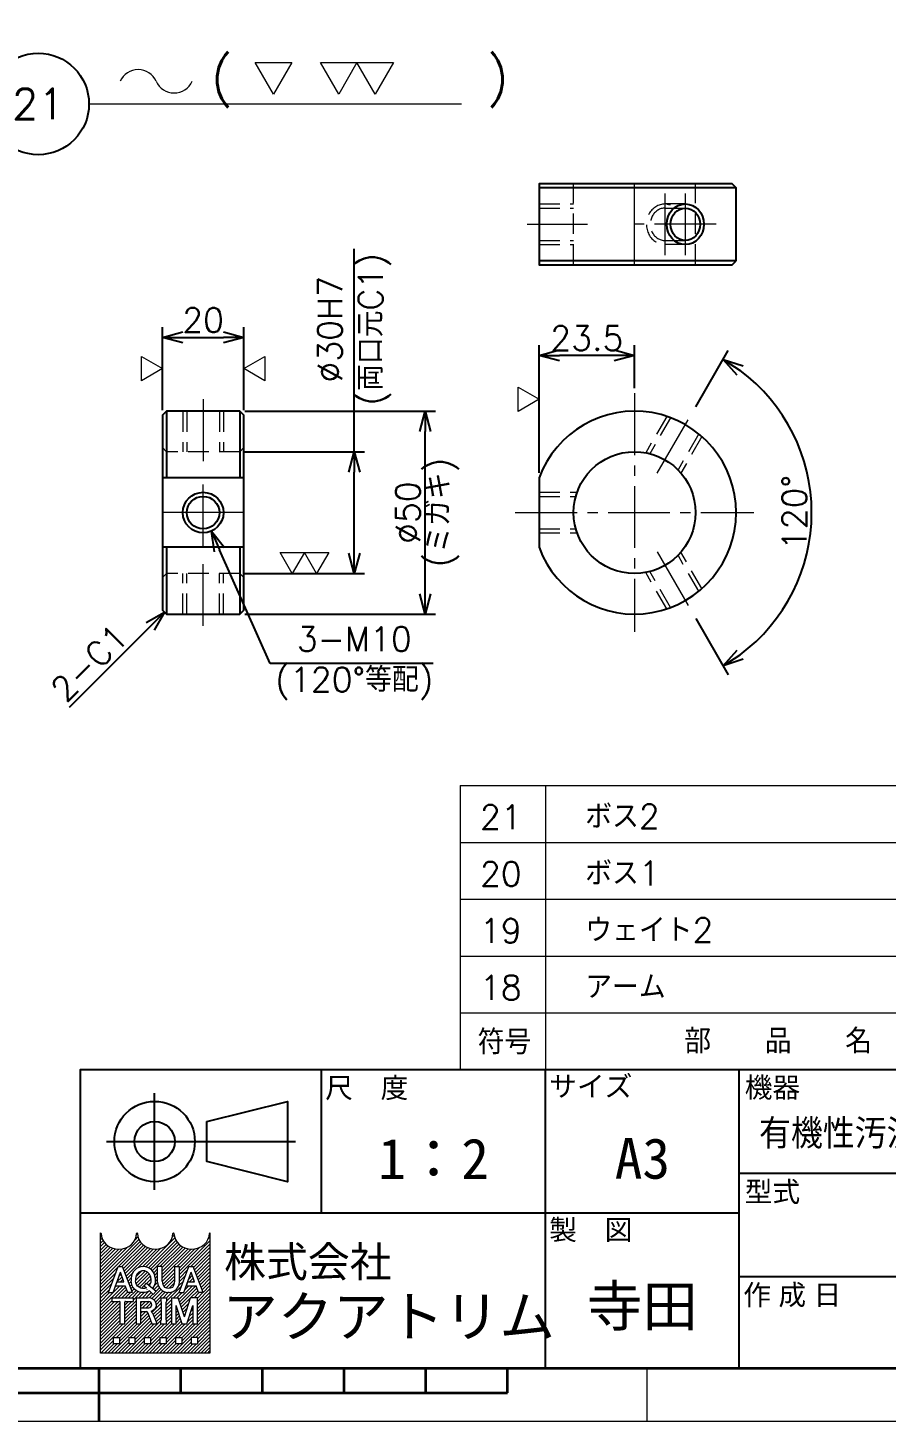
# Model space of a CAD drawing. Header units: millimetres. Extents: x 0 to 835, y -12 to 588.
# Drawn here: x 413 to 624.3, y 0 to 343.2 of the extents above; entities that cross this region are included whole.
import ezdxf
from ezdxf import colors
from ezdxf.entities.mleader import LeaderData, LeaderLine
from ezdxf.enums import TextEntityAlignment as Align
from ezdxf.math import Vec2, Vec3

# ---------------------------------------------------------------- set-up
doc = ezdxf.new("R2010")
doc.units = ezdxf.units.MM
doc.header["$LTSCALE"] = 0.8
doc.header["$PDMODE"] = 99
doc.header["$PDSIZE"] = 1
doc.linetypes.add('CENTER2', pattern=[28.575000000000003, 19.05, -3.175, 3.175, -3.175])
doc.linetypes.add('HIDDEN', pattern=[9.524999999999999, 6.35, -3.175])
for name, color, linetype, lineweight in [('04_HIDDEN', 2, 'HIDDEN', 13), ('05_CENTER', 4, 'CENTER2', 13), ('07_TEXT', 3, 'Continuous', 13), ('08_DIM', 3, 'Continuous', 13), ('90_FRAME', 5, 'Continuous', 35)]:
    doc.layers.add(name, color=color, linetype=linetype, lineweight=lineweight)
doc.layers.add('10_DRAFT', color=8, linetype='Continuous', lineweight=0, plot=False)
doc.layers.add('91_BLANK', color=5, linetype='Continuous', lineweight=0, plot=False)
doc.styles.add('KSS_TXT', font='txt.shx', dxfattribs={"bigfont": 'extfont2.shx'})
doc.styles.add('MS_G', font='MS Gothic.ttf')
doc.styles.get("Standard").update_dxf_attribs({"font": 'txt.shx', "bigfont": 'extfont2.shx'})
doc.styles.add('表題用', font='MS PGothic.ttf')
doc.dimstyles.new('KSS_DIM', dxfattribs={"dimscale": 2, "dimtxt": 3, "dimasz": 2.5, "dimexe": 1.25, "dimexo": 0.625, "dimtad": 1, "dimdsep": 46, "dimtxsty": 'KSS_TXT', "dimblk": 'OPEN30', "dimcen": 0, "dimazin": 2, "dimtfac": 0.75, "dimtmove": 0, "dimatfit": 3, "dimldrblk": 'OPEN30', "dimfxl": 1.25, "dimtolj": 1, "dimarcsym": 0})
doc.dimstyles.new('KSS_DIM$3', dxfattribs={"dimscale": 2, "dimtxt": 3, "dimasz": 2.5, "dimexe": 1.25, "dimexo": 0.625, "dimtad": 1, "dimtih": 1, "dimtoh": 1, "dimdsep": 46, "dimtxsty": 'KSS_TXT', "dimblk": 'OPEN30', "dimcen": 0, "dimazin": 2, "dimtfac": 0.75, "dimtofl": 0, "dimtmove": 0, "dimatfit": 3, "dimldrblk": 'OPEN30', "dimfxl": 1.25, "dimtolj": 1, "dimarcsym": 0})

# ---------------------------------------------------------------- blocks, each defined once
blk = doc.blocks.new('AM_BALLOON1')
at = {"transparency": 16777216}
blk.add_circle((0, 0), 5, dxfattribs=at)
blk.add_attdef('B_NUMBER', text='', height=3, dxfattribs=at).set_placement((0, 0), align=Align.MIDDLE_CENTER)
blk = doc.blocks.new('_OPEN')
at = {"color": 0, "linetype": 'ByBlock'}
for p, q in [((-1, 0.1666666666666666), (0, 0)), ((0, 0), (-1, -0.1666666666666666)), ((0, 0), (-1, 0))]:
    blk.add_line(p, q, dxfattribs=at)
blk = doc.blocks.new('M10Tz_1_1_1')
at = {"color": 0}
for radius in [5, 4]:
    blk.add_circle((0, 3.637978807091713e-12), radius, dxfattribs=at)
at = {"layer": '05_CENTER'}
for p, q in [((0, -8.341050811399327), (0, 8.341050811399327)), ((8.341050811399327, 3.637978807091713e-12), (-8.34105081139569, 3.637978807091713e-12))]:
    blk.add_line(p, q, dxfattribs=at)
blk = doc.blocks.new('p1ba05')
for centre, start, end in [((-2.953558874599082, 0.2854771617432377), 24.22763733453314, 155.5757785718213), ((0, 1.620669598395743), 204.2276373345332, 335.5757785718214)]:
    blk.add_arc(centre, 1.620669598395854, start, end)
blk = doc.blocks.new('p1ba01')
for p, q in [((0, 0), (-1.5, 2.598076211353259)), ((-1.5, 2.598076211353259), (1.5, 2.598076211353259)), ((1.5, 2.598076211353259), (0, 0))]:
    blk.add_line(p, q)
blk = doc.blocks.new('p1ba02')
for p, q in [((-1.499999999999986, 2.598076211353259), (1.500000000000014, 2.598076211353259)), ((1.4210854715202e-14, 0), (-1.499999999999986, 2.598076211353259)), ((1.500000000000014, 2.598076211353259), (1.4210854715202e-14, 0)), ((3.000000000000014, 0), (1.500000000000014, 2.598076211353259)), ((1.500000000000014, 2.598076211353259), (4.500000000000014, 2.598076211353259)), ((4.500000000000014, 2.598076211353259), (3.000000000000014, 0))]:
    blk.add_line(p, q)
blk = doc.blocks.new('_Open30')
at = {"color": 0, "linetype": 'ByBlock', "lineweight": -2}
for p, q in [((-1, 0.26794919), (0, 0)), ((0, 0), (-1, -0.26794919)), ((0, 0), (-1, 0))]:
    blk.add_line(p, q, dxfattribs=at)
blk = doc.blocks.new('*D162')
at = {"layer": '08_DIM', "color": 0, "lineweight": -2, "transparency": 16777216}
for p, q in [((466.419548601856, 248.7897931631493), (513.33870172914, 248.7897931631493)), ((510.83870172914, 203.7897931719163), (510.83870172914, 243.7897931631493)), ((466.419548601856, 198.7897931719163), (513.33870172914, 198.7897931719163))]:
    blk.add_line(p, q, dxfattribs=at)
at = {"layer": 'Defpoints', "color": 0, "transparency": 16777216}
for p in [(465.169548601856, 248.7897931631493), (510.83870172914, 248.7897931631493), (465.169548601856, 198.7897931719163)]:
    blk.add_point(p, dxfattribs=at)
at = {"layer": '08_DIM', "color": 0, "lineweight": -2, "transparency": 16777216, "xscale": 5, "yscale": 5, "zscale": 5}
for p, rotation in [((510.83870172914, 248.7897931631493), 90), ((510.83870172914, 198.7897931719163), 270)]:
    blk.add_blockref('_Open30', p, dxfattribs=dict(at, rotation=rotation))
at = {"layer": '08_DIM', "color": 0, "transparency": 16777216, "char_height": 6, "attachment_point": 5, "rotation": 90, "style": 'KSS_TXT'}
for s, insert in [('\\A1;(ミガキ)', (515.08870172914, 223.7897931675328)), ('\\A1;%%C50', (506.5845350624734, 223.7897931675328))]:
    blk.add_mtext(s, dxfattribs=dict(at, insert=insert))
blk = doc.blocks.new('*D163')
at = {"layer": '08_DIM', "color": 0, "lineweight": -2, "transparency": 16777216}
for p, q in [((493.3886111449331, 238.7897931631493), (493.3886111449331, 288.7381408915855)), ((466.4195486018559, 238.7897931631493), (495.8886111449331, 238.7897931631493)), ((493.3886111449331, 213.7897931719091), (493.3886111449331, 233.7897931631493)), ((466.4195486018559, 208.7897931719091), (495.8886111449331, 208.7897931719091))]:
    blk.add_line(p, q, dxfattribs=at)
at = {"layer": 'Defpoints', "color": 0, "transparency": 16777216}
for p in [(465.1695486018559, 238.7897931631493), (493.3886111449331, 238.7897931631493), (465.1695486018559, 208.7897931719091)]:
    blk.add_point(p, dxfattribs=at)
at = {"layer": '08_DIM', "color": 0, "lineweight": -2, "transparency": 16777216, "xscale": 5, "yscale": 5, "zscale": 5}
for p, rotation in [((493.3886111449331, 238.7897931631493), 90), ((493.3886111449331, 208.7897931719091), 270)]:
    blk.add_blockref('_Open30', p, dxfattribs=dict(at, rotation=rotation))
at = {"layer": '08_DIM', "color": 0, "transparency": 16777216, "insert": (493.3886111449331, 268.9381408915855), "char_height": 6, "attachment_point": 5, "rotation": 90, "style": 'KSS_TXT'}
blk.add_mtext('\\A1;%%C30H7\\P(両口元C1)', dxfattribs=at)
blk = doc.blocks.new('*D164')
at = {"layer": '08_DIM', "color": 0, "lineweight": -2, "transparency": 16777216}
for p, q in [((472.6914424335911, 186.6538624936701), (460.2344329240125, 214.6532338891456)), ((512.841442433591, 186.6538624936701), (472.6914424335911, 186.6538624936701))]:
    blk.add_line(p, q, dxfattribs=at)
at = {"layer": 'Defpoints', "color": 0, "transparency": 16777216}
for p in [(454.137106440778, 228.3580728067267), (458.2019907629343, 219.2215135283393)]:
    blk.add_point(p, dxfattribs=at)
at = {"layer": '08_DIM', "color": 0, "lineweight": -2, "transparency": 16777216, "xscale": 5, "yscale": 5, "zscale": 5, "rotation": 113.9844336429007}
blk.add_blockref('_Open30', (458.2019907629343, 219.2215135283393), dxfattribs=at)
at = {"layer": '08_DIM', "color": 0, "transparency": 16777216, "insert": (493.3914424335911, 186.6538624936701), "char_height": 6, "attachment_point": 5, "style": 'KSS_TXT'}
blk.add_mtext('\\A1;3-M10\\P(120°等配)', dxfattribs=at)
blk = doc.blocks.new('*D165')
at = {"layer": '08_DIM', "color": 0, "lineweight": -2, "transparency": 16777216}
for p, q in [((446.169548601856, 249.0397931631493), (446.169548601856, 269.4626773843848)), ((466.169548601856, 249.0397931631493), (466.169548601856, 269.4626773843848)), ((451.169548601856, 266.9626773843848), (461.169548601856, 266.9626773843848))]:
    blk.add_line(p, q, dxfattribs=at)
at = {"layer": 'Defpoints', "color": 0, "transparency": 16777216}
for p in [(466.169548601856, 266.9626773843848), (446.169548601856, 247.7897931631493), (466.169548601856, 247.7897931631493)]:
    blk.add_point(p, dxfattribs=at)
at = {"layer": '08_DIM', "color": 0, "lineweight": -2, "transparency": 16777216, "xscale": 5, "yscale": 5, "zscale": 5, "rotation": 180}
blk.add_blockref('_Open30', (446.169548601856, 266.9626773843848), dxfattribs=at)
at = {"layer": '08_DIM', "color": 0, "lineweight": -2, "transparency": 16777216, "xscale": 5, "yscale": 5, "zscale": 5}
blk.add_blockref('_Open30', (466.169548601856, 266.9626773843848), dxfattribs=at)
at = {"layer": '08_DIM', "color": 0, "transparency": 16777216, "insert": (456.169548601856, 271.2126773843848), "char_height": 6, "attachment_point": 5, "style": 'KSS_TXT'}
blk.add_mtext('\\A1;20', dxfattribs=at)
blk = doc.blocks.new('*D166')
at = {"layer": '08_DIM', "color": 0, "lineweight": -2, "transparency": 16777216}
blk.add_line((443.1340146959232, 195.7542592659836), (423.1958645737862, 175.8161091438465), dxfattribs=at)
at = {"layer": 'Defpoints', "color": 0, "transparency": 16777216}
for p in [(446.669548601856, 199.2897931719163), (415.6320831224137, 168.252327692474), (415.6320831224137, 168.2523276924741)]:
    blk.add_point(p, dxfattribs=at)
at = {"layer": '08_DIM', "color": 0, "lineweight": -2, "transparency": 16777216, "xscale": 5, "yscale": 5, "zscale": 5, "rotation": 45.00000000000003}
blk.add_blockref('_Open30', (446.6695486018559, 199.2897931719163), dxfattribs=at)
at = {"layer": '08_DIM', "color": 0, "transparency": 16777216, "insert": (428.145612042092, 186.776264252238), "char_height": 6, "attachment_point": 5, "rotation": 45.00000000000003, "style": 'KSS_TXT'}
blk.add_mtext('\\A1;2-C1', dxfattribs=at)
blk = doc.blocks.new('*D167')
at = {"layer": '08_DIM', "color": 0, "lineweight": -2, "transparency": 16777216}
for p, q in [((538.8816589339401, 233.5691542182306), (538.8816589339401, 265.0084884713419)), ((562.3816589337696, 254.4315798411565), (562.3816589337696, 265.0084884713419)), ((557.3816589337696, 262.5084884713419), (543.8816589339401, 262.5084884713419))]:
    blk.add_line(p, q, dxfattribs=at)
at = {"layer": 'Defpoints', "color": 0, "transparency": 16777216}
for p in [(538.8816589339401, 262.5084884713419), (562.3816589337696, 253.1815798411565), (538.8816589339401, 232.3191542182306)]:
    blk.add_point(p, dxfattribs=at)
at = {"layer": '08_DIM', "color": 0, "lineweight": -2, "transparency": 16777216, "xscale": 5, "yscale": 5, "zscale": 5, "rotation": 180}
blk.add_blockref('_Open30', (538.8816589339401, 262.5084884713419), dxfattribs=at)
at = {"layer": '08_DIM', "color": 0, "lineweight": -2, "transparency": 16777216, "xscale": 5, "yscale": 5, "zscale": 5}
blk.add_blockref('_Open30', (562.3816589337696, 262.5084884713419), dxfattribs=at)
at = {"layer": '08_DIM', "color": 0, "transparency": 16777216, "insert": (550.6316589338549, 266.7626551380086), "char_height": 6, "attachment_point": 5, "style": 'KSS_TXT'}
blk.add_mtext('\\A1;23.5', dxfattribs=at)
blk = doc.blocks.new('*D168')
at = {"layer": '08_DIM', "color": 0, "lineweight": -2, "transparency": 16777216}
for p, q in [((577.4439963915191, 249.8785269207176), (585.4280068322963, 263.7072386523018)), ((577.4439963915186, 197.7010594055813), (585.4280068322946, 183.8723476739979))]:
    blk.add_line(p, q, dxfattribs=at)
blk.add_arc((562.3816589337684, 223.7897931631504), 43.59269579704965, 306.5753255054712, 53.42467449452629, dxfattribs=at)
at = {"layer": 'Defpoints', "color": 0, "transparency": 16777216}
for p in [(576.818996391519, 248.7959951659871), (567.9741741898667, 233.4763137288149), (567.9741741898672, 214.1032725974841), (603.3453934944208, 208.880213098691), (576.8189963915186, 198.7835911603118)]:
    blk.add_point(p, dxfattribs=at)
at = {"layer": '08_DIM', "color": 0, "lineweight": -2, "transparency": 16777216, "xscale": 5, "yscale": 5, "zscale": 5}
for p, rotation in [((584.1780068322962, 261.5421751428408), 146.7123372472609), ((584.1780068322945, 186.037411183459), 213.2876627527365)]:
    blk.add_blockref('_Open30', p, dxfattribs=dict(at, rotation=rotation))
at = {"layer": '08_DIM', "color": 0, "transparency": 16777216, "insert": (601.724354730818, 223.7897931631495), "char_height": 6, "attachment_point": 5, "rotation": 89.99999999999872, "style": 'KSS_TXT'}
blk.add_mtext('\\A1;120%%d', dxfattribs=at)

msp = doc.modelspace()

# ---------------------------------------------------------------- hatches: boundary and pattern name
at = {"layer": '90_FRAME', "lineweight": 5}
h = msp.add_hatch(dxfattribs=at)
h.set_pattern_fill('_USER', color=4, scale=0.6, angle=45, pattern_type=0)
h.set_pattern_definition([(45, (-808.5539713822795, -12.79816484489149), (-0.4242640687119285, 0.4242640687119285), [])])
edge = h.paths.add_edge_path()
edge.add_arc((457.8380331854423, 46.22398644916203), 0.1280794679994826, 90, 180)
edge.add_ellipse((453.3552518054603, 46.22398644916203), major_axis=(-4.354701911982408, 0), ratio=0.8823529411764706, start_angle=360, end_angle=540, ccw=False)
edge.add_arc((448.8724704254782, 46.22398644916203), 0.1280794679994826, 3.187317984128255, 180.0000000000261)
edge.add_ellipse((444.3896890454962, 46.22398644916203), major_axis=(-4.354701911982408, 0), ratio=0.8823529411764706, start_angle=360, end_angle=540, ccw=False)
edge.add_arc((439.9069076655142, 46.22398644916203), 0.1280794679994826, 3.187317984128255, 180)
edge.add_ellipse((435.4241262855321, 46.22398644916203), major_axis=(-4.354701911982408, 0), ratio=0.8823529411764706, start_angle=360, end_angle=540, ccw=False)
edge.add_arc((430.9413449055501, 46.22398644916203), 0.1280794679994826, 3.187317984128255, 90)
edge.add_line((430.9413449055501, 46.35206591716261), (430.9413449055501, 16.76570880928185))
edge.add_line((430.9413449055501, 16.76570880928094), (457.8380331854414, 16.76570880928094))
edge.add_line((457.8380331854423, 16.76570880928094), (457.8380331854423, 46.35206591716079))
h.paths.add_polyline_path([(435.2784667892429, 38.05069494241607), (436.3404004758795, 38.05069494241607), (438.755261396549, 31.67746061476092), (438.755261396549, 31.64672154244172), (437.6055928590031, 31.64672154244172), (437.0044116173922, 33.33503375214687), (434.6400715413292, 33.33503375214687), (434.9866852754312, 34.30843770894253), (436.657797883292, 34.30843770894253), (435.8094336325612, 36.69092010136038), (434.0132744061211, 31.64672154244172), (432.8636058685734, 31.64672154244172), (432.8636058685734, 31.67746061476092)], flags=16)
edge = h.paths.add_edge_path(flags=16)
edge.add_ellipse((441.427946647771, 35.232946646427), major_axis=(-2.9458277639881, 0), ratio=0.9565217391304346, start_angle=180, end_angle=360, ccw=False)
edge.add_line((444.3737744117589, 35.232946646427), (444.3737744117589, 34.46446983842989))
edge.add_ellipse((441.427946647771, 34.46446983842989), major_axis=(-2.9458277639881, 0), ratio=0.9565217391304346, start_angle=142.1052553177129, end_angle=180, ccw=False)
edge.add_line((443.7526184224516, 32.73377270960364), (442.9272559327692, 33.41388061136595))
edge.add_ellipse((441.427946647771, 34.5398293422376), major_axis=(1.87839559379198, 0), ratio=0.9950358206786509, start_angle=-37.0427632869818, end_angle=0)
edge.add_line((443.3063398835166, 34.53975678361522), (443.3063398835166, 35.15758714261929))
edge.add_ellipse((441.427946647771, 35.15758714261929), major_axis=(1.878393235745405, 0), ratio=0.9947182625257321, start_angle=360, end_angle=540)
edge.add_line((439.5495534120255, 35.15758714261929), (439.5495534120255, 34.53976347155358))
edge.add_ellipse((441.427946647771, 34.5398293422376), major_axis=(1.87839559379198, 0), ratio=0.9950358206786509, start_angle=-180, end_angle=-65.75794872216291)
edge.add_line((442.1992015251253, 32.8355749552492), (441.6762242729628, 33.3445570490193))
edge.add_line((441.6762242729619, 33.34455704901839), (442.2435468682688, 33.94697463426738))
edge.add_line((442.2435468682688, 33.94697463426829), (444.615658836211, 31.99232790216129))
edge.add_line((444.6156588362101, 31.99232790216038), (443.8743958027244, 31.20520979623407))
edge.add_line((443.8743958027262, 31.20520979623498), (442.983920132443, 32.0718558486914))
edge.add_ellipse((441.427946647771, 34.46446983842989), major_axis=(-2.9458277639881, 0), ratio=0.9565217391304346, start_angle=0, end_angle=121.88362473889401, ccw=False)
edge.add_line((438.4821188837832, 34.46446983842989), (438.4821188837832, 35.232946646427))
h.paths.add_polyline_path([(438.94574378998, 30.36592686244686), (438.94574378998, 29.46937058645008), (437.0245517699877, 29.46937058645008, 0.4142135623730951), (436.8964723019872, 29.34129111845041), (436.8964723019872, 23.96195346247251), (435.7437570899929, 23.96195346247251), (435.7437570899929, 29.34129111845041, 0.4142135623730951), (435.6156776219941, 29.46937058645008), (433.6944856020018, 29.46937058645008), (433.6944856020018, 30.36592686244686)], flags=16)
edge = h.paths.add_edge_path(flags=16)
edge.add_line((439.675775947795, 30.36592686244686), (442.6216037117829, 30.36592686244686))
edge.add_ellipse((442.6216037117811, 28.68130794059644), major_axis=(-2.067472937939515, 3.797886173657114e-16), ratio=0.8148203011203055, start_angle=111.38697473498539, end_angle=270, ccw=False)
edge.add_arc((442.9386560296771, 26.3982801414767), 0.8374090168554462, 22.272952259934925, 58.5531130129101, ccw=False)
edge.add_line((443.7135849096394, 26.71567436402884), (444.8171561177196, 24.01318524967238))
edge.add_line((444.8171561177205, 24.01318524967238), (444.8171561177205, 23.96195346247251))
edge.add_line((444.8171561177205, 23.96195346247251), (443.574785278126, 23.96195346247251))
edge.add_line((443.574785278126, 23.96195346247251), (442.5998526594612, 26.67569420010832))
edge.add_arc((442.124599999057, 26.48437114674917), 0.5123178719979352, 21.92829786654815, 90)
edge.add_line((442.124599999057, 26.99668901874603), (440.8669150001888, 26.99668901874603))
edge.add_line((440.8669150001879, 26.99668901874603), (440.8669150001879, 27.8932452947428))
edge.add_line((440.8669150001879, 27.8932452947428), (442.7752990733798, 27.8932452947428))
edge.add_arc((442.7478198461013, 28.68130794059644), 0.788541591624461, 271.9970571044071, 448.0029428955929)
edge.add_line((442.7752990733825, 29.46937058645008), (440.8284911597902, 29.46937058645008))
edge.add_line((440.8284911597893, 29.46937058645008), (440.8284911597893, 23.96195346247251))
edge.add_line((440.8284911597893, 23.96195346247251), (439.6757759477941, 23.96195346247251))
edge.add_line((439.675775947795, 23.96195346247251), (439.675775947795, 30.36592686244686))
h.paths.add_polyline_path([(444.9658350815462, 38.05069494241607), (446.1185502935423, 38.05069494241607), (446.1185502935423, 34.46446983842989, 0.175030561155744), (446.6270601120232, 32.99670050814794, 0.2571496110314638), (448.6839477070498, 32.99670050814794, 0.1750305611562702), (449.1924575255289, 34.46446983843444), (449.1924575255289, 38.05069494241607), (450.345172737525, 38.05069494241607), (450.345172737525, 34.23277104724539, -0.3793912406243967), (447.8476231115346, 31.64672154244172), (447.4633847075347, 31.64672154244172, -0.3793912406243716), (444.9658350815462, 34.23277104724539)], flags=16)
h.paths.add_polyline_path([(445.7884440946564, 30.36592686244686), (447.1973182426518, 30.36592686244686), (447.1973182426518, 29.46937058645008, 0.4142135623730951), (447.0692387746531, 29.34129111845041), (447.0692387746531, 24.98658920646804, 0.4142135623730951), (447.1973182426518, 24.85850973846928), (447.1973182426518, 23.96195346247251), (445.7884440946564, 23.96195346247251), (445.7884440946564, 24.85850973846928, 0.4142135623730951), (445.9165235626569, 24.98658920646804), (445.9165235626569, 29.34129111845041, 0.4142135623730951), (445.7884440946564, 29.46937058645008)], flags=16)
h.paths.add_polyline_path([(448.3512815171252, 30.36592686244686), (450.0239467744959, 30.36592686244686), (451.5532682171124, 25.71482210601599), (453.0825896597289, 30.36592686244686), (454.7563163691339, 30.36592686244686), (454.7563163691339, 23.96195346247251), (453.6036011571396, 23.96195346247251), (453.6036011571396, 28.44473484245455), (452.1296258231105, 23.96195346247251), (450.9769106111162, 23.96195346247251), (449.5029352770853, 28.44473484245455), (449.5039967291214, 23.96195346247251), (448.3512815171252, 23.96195346247251)], flags=16)
h.paths.add_polyline_path([(452.6951365511122, 38.05069494241607), (453.7570702377488, 38.05069494241607), (456.1719311584184, 31.67746061476092), (456.1719311584184, 31.64672154244172), (455.0222626208706, 31.64672154244172), (454.4210813792615, 33.33503375214687), (452.0567413031986, 33.33503375214687), (452.4033550372988, 34.30843770894253), (454.0744676451613, 34.30843770894253), (453.2261033944305, 36.69092010136038), (451.4299441679887, 31.64672154244172), (450.2802756304409, 31.64672154244172), (450.2802756304409, 31.67746061476092)], flags=16)
h.paths.add_polyline_path([(434.0152521375385, 20.60809284926555), (435.5522057535309, 20.60809284926555), (435.5522057535309, 19.07113923327225), (434.0152521375385, 19.07113923327225)], flags=16)
h.paths.add_polyline_path([(437.8576361775231, 20.60809284926555), (439.3945897935155, 20.60809284926555), (439.3945897935155, 19.07113923327225), (437.8576361775231, 19.07113923327225)], flags=16)
h.paths.add_polyline_path([(441.7000202175077, 20.60809284926555), (443.2369738335001, 20.60809284926555), (443.2369738335001, 19.07113923327225), (441.7000202175077, 19.07113923327225)], flags=16)
h.paths.add_polyline_path([(445.5424042574923, 20.60809284926555), (447.0793578734847, 20.60809284926555), (447.0793578734847, 19.07113923327225), (445.5424042574923, 19.07113923327225)], flags=16)
h.paths.add_polyline_path([(449.3847882974769, 20.60809284926555), (450.9217419134693, 20.60809284926555), (450.9217419134693, 19.07113923327225), (449.3847882974769, 19.07113923327225)], flags=16)
h.paths.add_polyline_path([(453.2271723374615, 20.60809284926555), (454.7641259534539, 20.60809284926555), (454.7641259534539, 19.07113923327225), (453.2271723374615, 19.07113923327225)], flags=16)

# ---------------------------------------------------------------- linework, layer by layer
at = {"color": 0}
for p, q in [((587.3816589337714, 303.8097333884756), (538.8816589339406, 303.809733388476)), ((587.3816589337714, 285.8097333884783), (538.8816589339406, 285.8097333884788)), ((447.169548601856, 248.7897931631493), (447.169548601856, 232.3191542182211)), ((465.169548601856, 248.7897931631493), (465.169548601856, 232.3191542182211)), ((538.8816589339401, 232.3191542182306), (538.8816589339401, 215.2604321080683)), ((447.169548601856, 215.260432108077), (447.169548601856, 198.7897931719163)), ((465.169548601856, 215.260432108077), (465.169548601856, 198.7897931719163))]:
    msp.add_line(p, q, dxfattribs=at)
for p, q in [((466.169548601856, 232.3191542182211), (446.169548601856, 232.3191542182211)), ((466.169548601856, 215.260432108077), (446.169548601856, 215.260432108077))]:
    msp.add_line(p, q)
for points in [[(587.3816589337714, 285.8097333884756), (587.3816589337714, 303.8097333884756), (586.3816589337714, 304.8097333884756), (538.8816589339406, 304.8097333884774), (538.8816589339406, 284.8097333884765), (586.3816589337714, 284.8097333884756)], [(465.169548601856, 248.7897931631493), (447.169548601856, 248.7897931631493), (446.169548601856, 247.7897931631493), (446.169548601856, 199.7897931719163), (447.169548601856, 198.7897931719163), (465.169548601856, 198.7897931719163), (466.169548601856, 199.7897931719163), (466.169548601856, 247.7897931631493)]]:
    msp.add_lwpolyline(points, close=True, dxfattribs=at)
msp.add_circle((562.3816589337714, 223.789793163149), 15, dxfattribs=at)
msp.add_arc((562.3816589337714, 223.789793163149), 25, 199.9484435899146, 160.0515564100854, dxfattribs=at)
for major_axis, ratio in [((0, 4.999999996176483), 0.9165356627451032), ((0, 3.999999996175575), 0.9062847361216034)]:
    msp.add_ellipse((574.8816589352839, 294.8097333884765), major_axis=major_axis, ratio=ratio)
msp.add_ellipse((569.8816589352839, 294.809733388476), major_axis=(0, 4.999999996176483), ratio=0.9165356627451032, start_param=5.978479484969673, end_param=6.191993951055852)
at = {"layer": '04_HIDDEN'}
for p, q in [((547.3816589337714, 284.8097333884765), (547.3816589337714, 304.8097333884765)), ((577.3816589337714, 284.8097333884765), (577.3816589337714, 304.8097333884765)), ((538.8816589348937, 299.8097333846539), (547.3816589337714, 299.809733384653)), ((538.8816589348937, 298.8097333846539), (547.3816589337714, 298.8097333846521)), ((574.8816589352839, 299.809733384653), (569.8816589352875, 299.8097333846525)), ((569.8816589352875, 298.8097333846516), (574.8816589352839, 298.8097333846521)), ((538.8816589348937, 290.8097333846539), (547.3816589337714, 290.809733384653)), ((538.8816589348937, 289.8097333846539), (547.3816589337714, 289.8097333846539)), ((569.8816589352875, 290.8097333985287), (574.8816589352839, 290.8097333985291)), ((574.8816589352839, 289.8097333985282), (569.8816589352875, 289.8097333985278)), ((451.1695486056795, 248.7897931621966), (451.1695486056795, 238.7897931631493)), ((452.1695486056795, 248.7897931621966), (452.1695486056795, 238.7897931631493)), ((460.1695486056795, 248.7897931621966), (460.1695486056795, 238.7897931631493)), ((461.1695486056795, 248.7897931621966), (461.1695486056795, 238.7897931631493)), ((570.2989806250632, 247.5029965999814), (565.1225997227259, 238.5372418778064)), ((571.256519994264, 247.1615034376876), (566.1459734621919, 238.3097771896949)), ((578.1847232251596, 243.1615034387617), (573.0741766935264, 234.3097771915276)), ((578.9592346636871, 242.5029966013347), (573.7828537619223, 233.5372418801493)), ((447.1695486018559, 238.7897931631493), (446.1695486018559, 239.7897931631493)), ((465.1695486018559, 238.7897931631493), (447.1695486018559, 238.7897931631493)), ((465.1695486018559, 238.7897931631493), (466.1695486018559, 239.7897931631493)), ((538.8816589339406, 228.7897931669735), (548.2395233113923, 228.7897931669725)), ((538.8816589339401, 227.7897931669735), (547.924826640028, 227.7897931669735)), ((538.8816589339406, 219.7897931669735), (547.9248266379125, 219.7897931669735)), ((538.8816589339401, 218.7897931669735), (548.2395233086888, 218.7897931669725)), ((578.1847232251596, 204.4180828875372), (573.0741766935264, 213.2698091347723)), ((578.9592346636875, 205.0765897249642), (573.7828537619223, 214.0423444461497)), ((447.1695486018559, 208.7897931719091), (446.1695486018559, 207.7897931719091)), ((465.1695486018559, 208.7897931719091), (447.1695486018559, 208.7897931719091)), ((451.1695486056795, 198.789793172869), (451.1695486056795, 208.7897931719163)), ((452.1695486056795, 198.789793172869), (452.1695486056795, 208.7897931719163)), ((460.1695486056795, 198.789793172869), (460.1695486056795, 208.7897931719163)), ((461.1695486056795, 198.789793172869), (461.1695486056795, 208.7897931719163)), ((465.1695486018559, 208.7897931719091), (466.1695486018559, 207.7897931719091)), ((570.2989806250628, 200.0765897263167), (565.1225997227264, 209.0423444484917)), ((571.256519994264, 200.4180828886113), (566.1459734621924, 209.269809136604))]:
    msp.add_line(p, q, dxfattribs=at)
for major_axis, ratio, start_param, end_param in [((0, 4.999999996176483), 0.9165356627451032, 6.283185307179586, 9.424827873569683), ((0, 3.999999996175575), 0.9062847361216034, 0, 3.141648457799951)]:
    msp.add_ellipse((569.8816589352839, 294.809733388476), major_axis=major_axis, ratio=ratio, start_param=start_param, end_param=end_param, dxfattribs=at)
at = {"layer": '05_CENTER'}
for p, q in [((569.8816589337705, 287.1973477462269), (569.8816589337705, 302.4221190369543)), ((574.8816589337705, 287.1973477462274), (574.8816589337705, 302.4221190369548)), ((535.9763462704725, 294.8097333884774), (550.8209056324506, 294.8097333884765)), ((582.4940445791337, 294.8097333915906), (561.7782490126167, 294.8097333915906)), ((456.169548601856, 251.6951058266155), (456.169548601856, 235.2891593119278)), ((562.3816589337696, 253.1815798411565), (562.3816589337691, 194.3980064851415)), ((567.9741741898667, 233.4763137288149), (576.818996391519, 248.7959951659871)), ((532.9898722557639, 223.7897931631499), (591.7734456117789, 223.789793163149)), ((567.9741741898672, 214.1032725974841), (576.8189963915186, 198.7835911603118)), ((456.169548601856, 195.8844805084501), (456.169548601856, 212.2290398705964))]:
    msp.add_line(p, q, dxfattribs=at)
at = {"layer": '08_DIM'}
msp.add_line((428.0941363185659, 324.4456068035846), (519.7357549081528, 324.4456068035846), dxfattribs=at)
at = {"layer": '10_DRAFT'}
for p, q in [((562.3816589337696, 284.8097333884765), (562.3816589337696, 304.8097333884765)), ((466.169548601856, 223.7897931675292), (446.169548601856, 223.7897931675292))]:
    msp.add_line(p, q, dxfattribs=at)
at = {"layer": '90_FRAME', "color": 4, "lineweight": 13}
for p, q in [((519.4810237878792, 156.5526457154114), (821.9238783046039, 156.5526457154114)), ((519.4810353409957, 156.5526457154114), (519.4810353409957, 86.55264721965969)), ((540.4810327159994, 156.5526457154114), (540.4810327159994, 86.55264721965969)), ((519.4810237878792, 142.5526457154114), (821.9238783046039, 142.5526457154114)), ((519.4810237878792, 128.5526449678443), (821.9238783046039, 128.5526449678443)), ((519.4810237878792, 114.5526457154114), (821.9238783046039, 114.5526457154114)), ((519.4810237878792, 100.5526457154114), (821.9238783046039, 100.5526457154114)), ((565.5086819974862, -1.126752522395691e-07), (565.5086819974862, 13.00979007709968))]:
    msp.add_line(p, q, dxfattribs=at)
at = {"layer": '90_FRAME', "color": 0, "lineweight": 25}
for p, q in [((485.3238898590789, 51.19550436265845), (485.3238898590789, 86.55264721965969)), ((540.4810327159994, 13.00979007709967), (540.4810327159994, 86.55264721965969)), ((588.1381755729199, 13.00979007709967), (588.1381755729199, 86.55264721965969)), ((444.2388898592453, 56.99407579120808), (444.2388898592453, 80.75407579111189)), ((432.3588898592934, 68.87407579115816), (478.8888898591049, 68.87407579115816)), ((588.1381755729199, 61.09550436261989), (663.6619767215561, 61.09550436261989)), ((588.1381755729199, 51.19550436265845), (425.9238898593194, 51.19550436265845)), ((588.1381755729199, 35.63836150557918), (821.9238898577205, 35.63836150557918))]:
    msp.add_line(p, q, dxfattribs=at)
at = {"layer": '90_FRAME', "color": 4, "lineweight": 5}
for p, q in [((430.9413449055501, 16.76570880928094), (430.9413449055501, 46.35206591716261)), ((457.8380331854423, 46.35206591716261), (457.8380331854423, 16.76570880928094)), ((432.8636058685734, 31.67746061476092), (435.2784667892429, 38.05069494241607)), ((435.2784667892429, 38.05069494241607), (436.3404004758795, 38.05069494241607)), ((438.755261396549, 31.67746061476092), (436.3404004758795, 38.05069494241607)), ((444.9658350815462, 34.23277104724539), (444.9658350815462, 38.05069494241607)), ((446.1185502935423, 38.05069494241607), (444.9658350815462, 38.05069494241607)), ((446.1185502935423, 34.46446983842989), (446.1185502935423, 38.05069494241607)), ((449.1924575255289, 34.46446983842989), (449.1924575255289, 38.05069494241607)), ((449.1924575255289, 38.05069494241607), (450.345172737525, 38.05069494241607)), ((450.2802756304409, 31.67746061476092), (452.6951365511122, 38.05069494241607)), ((450.345172737525, 34.23277104724539), (450.345172737525, 38.05069494241607)), ((452.6951365511122, 38.05069494241607), (453.7570702377488, 38.05069494241607)), ((456.1719311584184, 31.67746061476092), (453.7570702377488, 38.05069494241607)), ((434.0132744061211, 31.64672154244172), (435.8094336325612, 36.69092010136038)), ((436.657797883292, 34.30843770894253), (435.8094336325612, 36.69092010136038)), ((438.4821188837832, 35.232946646427), (438.4821188837832, 34.46446983842989)), ((439.5495534120255, 35.15758714261929), (439.5495534120255, 34.54280569622179)), ((443.3063398835166, 35.15758714261929), (443.3063398835166, 34.54280569622179)), ((444.3737744117589, 35.232946646427), (444.3737744117589, 34.46446983842989)), ((451.4299441679887, 31.64672154244172), (453.2261033944305, 36.69092010136038)), ((454.0744676451613, 34.30843770894253), (453.2261033944305, 36.69092010136038)), ((432.8636058685734, 31.64672154244172), (432.8636058685734, 31.67746061476092)), ((432.8636058685734, 31.67746061476092), (432.8636058685734, 31.67746061476092)), ((432.8636058685734, 31.64672154244172), (432.8636058685734, 31.67746061476092)), ((432.8636058685734, 31.64672154244172), (434.0132744061211, 31.64672154244172)), ((434.6400715413292, 33.33503375214687), (434.9866852754312, 34.30843770894253)), ((434.6400715413292, 33.33503375214687), (437.0044116173922, 33.33503375214687)), ((434.9866852754312, 34.30843770894253), (436.657797883292, 34.30843770894253)), ((437.6055928590031, 31.64672154244172), (437.0044116173922, 33.33503375214687)), ((438.755261396549, 31.64672154244172), (437.6055928590031, 31.64672154244172)), ((438.755261396549, 31.64672154244172), (438.755261396549, 31.67746061476092)), ((441.6762242729619, 33.34455704901839), (442.2435468682688, 33.94697463426829)), ((441.6762242729619, 33.34455704901839), (442.1992015251253, 32.8355749552492)), ((442.2435468682688, 33.94697463426829), (444.6156588362101, 31.99232790216038)), ((442.9272559327692, 33.41388061136595), (443.7526184224516, 32.73377270960364)), ((442.983920132443, 32.0718558486914), (443.8743958027262, 31.20520979623498)), ((443.8743958027262, 31.20520979623498), (444.6156588362101, 31.99232790216038)), ((447.8476231115346, 31.64672154244172), (447.4633847075365, 31.64672154244172)), ((450.2802756304409, 31.64672154244172), (450.2802756304409, 31.67746061476092)), ((450.2802756304409, 31.67746061476092), (450.2802756304409, 31.67746061476092)), ((450.2802756304409, 31.64672154244172), (450.2802756304409, 31.67746061476092)), ((450.2802756304409, 31.64672154244172), (451.4299441679887, 31.64672154244172)), ((452.0567413031986, 33.33503375214687), (452.4033550372988, 34.30843770894253)), ((452.0567413031986, 33.33503375214687), (454.4210813792615, 33.33503375214687)), ((452.4033550372988, 34.30843770894253), (454.0744676451613, 34.30843770894253)), ((455.0222626208706, 31.64672154244172), (454.4210813792615, 33.33503375214687)), ((456.1719311584184, 31.64672154244172), (455.0222626208706, 31.64672154244172)), ((456.1719311584184, 31.64672154244172), (456.1719311584184, 31.67746061476092)), ((433.6944856020018, 30.36592686244686), (438.94574378998, 30.36592686244686)), ((433.6944856020018, 30.36592686244686), (433.6944856020018, 29.46937058645008)), ((433.6944856020018, 29.46937058645008), (435.6156776219941, 29.46937058645008)), ((435.7437570899929, 23.96195346247251), (435.7437570899929, 29.34129111845041)), ((436.8964723019872, 23.96195346247251), (436.8964723019872, 29.34129111845041)), ((437.0245517699877, 29.46937058645008), (438.94574378998, 29.46937058645008)), ((438.94574378998, 30.36592686244686), (438.94574378998, 29.46937058645008)), ((439.675775947795, 30.36592686244686), (439.675775947795, 23.96195346247251)), ((439.675775947795, 30.36592686244686), (442.6216037117811, 30.36592686244686)), ((440.8284911597893, 23.96195346247251), (440.8284911597893, 29.46937058645008)), ((440.8284911597893, 29.46937058645008), (442.7752990733825, 29.46937058645008)), ((440.8669150001879, 26.99668901874603), (440.8669150001879, 27.8932452947428)), ((440.8669150001879, 27.8932452947428), (442.7752990733825, 27.8932452947428)), ((445.7884440946564, 30.36592686244686), (447.1973182426518, 30.36592686244686)), ((445.7884440946564, 30.36592686244686), (445.7884440946564, 29.46937058645008)), ((445.9165235626569, 24.98658920646804), (445.9165235626569, 29.34129111845041)), ((447.0692387746531, 24.98658920646804), (447.0692387746531, 29.34129111845041)), ((447.1973182426518, 30.36592686244686), (447.1973182426518, 29.46937058645008)), ((448.3512815171252, 30.36592686244686), (448.3512815171252, 23.96195346247251)), ((448.3512815171252, 30.36592686244686), (450.0239467744959, 30.36592686244686)), ((449.5039967291214, 23.96195346247251), (449.5029352770853, 28.44473484245455)), ((450.9769106111162, 23.96195346247251), (449.5029352770853, 28.44473484245455)), ((451.5532682171124, 25.71482210601599), (450.0239467744959, 30.36592686244686)), ((451.5532682171124, 25.71482210601599), (453.0825896597289, 30.36592686244686)), ((452.1296258231105, 23.96195346247251), (453.6036011571396, 28.44473484245455)), ((454.7563163691339, 30.36592686244686), (453.0825896597289, 30.36592686244686)), ((453.6036011571396, 28.44473484245455), (453.6036011571396, 23.96195346247251)), ((454.7563163691339, 23.96195346247251), (454.7563163691339, 30.36592686244686)), ((440.8669150001879, 26.99668901874603), (442.124599999057, 26.99668901874603)), ((442.5998526594612, 26.67569420010832), (443.574785278126, 23.96195346247251)), ((443.7135849096394, 26.71567436402975), (444.8171561177205, 24.01318524967238)), ((445.7884440946564, 23.96195346247251), (445.7884440946564, 24.85850973846928)), ((447.1973182426518, 23.96195346247251), (447.1973182426518, 24.85850973846928)), ((434.0152521375385, 20.60809284926555), (435.5522057535309, 20.60809284926555)), ((434.0152521375385, 20.60809284926555), (434.0152521375385, 19.07113923327225)), ((435.5522057535309, 20.60809284926555), (435.5522057535309, 19.07113923327225)), ((435.7437570899929, 23.96195346247251), (436.8964723019872, 23.96195346247251)), ((437.8576361775231, 20.60809284926555), (439.3945897935155, 20.60809284926555)), ((437.8576361775231, 20.60809284926555), (437.8576361775231, 19.07113923327225)), ((439.3945897935155, 20.60809284926555), (439.3945897935155, 19.07113923327225)), ((439.675775947795, 23.96195346247251), (440.8284911597893, 23.96195346247251)), ((441.7000202175077, 20.60809284926555), (443.2369738335001, 20.60809284926555)), ((441.7000202175077, 20.60809284926555), (441.7000202175077, 19.07113923327225)), ((443.2369738335001, 20.60809284926555), (443.2369738335001, 19.07113923327225)), ((443.574785278126, 23.96195346247251), (444.8171561177205, 23.96195346247251)), ((444.8171561177205, 24.01318524967238), (444.8171561177205, 23.96195346247251)), ((445.5424042574923, 20.60809284926555), (447.0793578734847, 20.60809284926555)), ((445.5424042574923, 20.60809284926555), (445.5424042574923, 19.07113923327225)), ((445.7884440946564, 23.96195346247251), (447.1973182426518, 23.96195346247251)), ((447.0793578734847, 20.60809284926555), (447.0793578734847, 19.07113923327225)), ((448.3512815171252, 23.96195346247251), (449.5039967291214, 23.96195346247251)), ((449.3847882974769, 20.60809284926555), (450.9217419134693, 20.60809284926555)), ((449.3847882974769, 20.60809284926555), (449.3847882974769, 19.07113923327225)), ((450.9217419134693, 20.60809284926555), (450.9217419134693, 19.07113923327225)), ((450.9769106111162, 23.96195346247251), (452.1296258231105, 23.96195346247251)), ((454.7641259534539, 20.60809284926555), (453.2271723374615, 20.60809284926555)), ((453.2271723374615, 20.60809284926555), (453.2271723374615, 19.07113923327225)), ((453.6036011571396, 23.96195346247251), (454.7563163691339, 23.96195346247251)), ((454.7641259534539, 20.60809284926555), (454.7641259534539, 19.07113923327225)), ((435.5522057535309, 19.07113923327225), (434.0152521375385, 19.07113923327225)), ((439.3945897935155, 19.07113923327225), (437.8576361775231, 19.07113923327225)), ((443.2369738335001, 19.07113923327225), (441.7000202175077, 19.07113923327225)), ((447.0793578734847, 19.07113923327225), (445.5424042574923, 19.07113923327225)), ((450.9217419134693, 19.07113923327225), (449.3847882974769, 19.07113923327225)), ((453.2271723374615, 19.07113923327225), (454.7641259534539, 19.07113923327225)), ((457.8380331854423, 16.76570880928094), (430.9413449055501, 16.76570880928094))]:
    msp.add_line(p, q, dxfattribs=at)
at = {"layer": '90_FRAME'}
for p, q in [((430.5441641560334, -1.126752522395691e-07), (430.5441641560334, 13.00979007709968)), ((450.6491124416646, 6.978305591408523), (450.6491124416646, 13.00979007709968)), ((470.7540607272983, 6.978305591408523), (470.7540607272983, 13.00979007709968)), ((490.8590090129321, 6.978305591408523), (490.8590090129321, 13.00979007709968)), ((510.9639572985658, 6.978305591408523), (510.9639572985658, 13.00979007709968)), ((531.0689055841998, 6.978305591408523), (531.0689055841998, 13.00979007709968)), ((330.0194227278673, 6.978305591408523), (531.0689055841998, 6.978305591408523))]:
    msp.add_line(p, q, dxfattribs=at)
msp.add_lwpolyline([(39.16443845434634, 13.00979007709968), (821.9238898577205, 13.00979007709968), (821.9238898577205, 572.6151258616644), (39.16443845434634, 572.6151258616644)], close=True, dxfattribs=at)
at = {"layer": '90_FRAME', "color": 0, "lineweight": 25}
msp.add_lwpolyline([(425.9238898593194, 13.00979007709967), (821.9238898577205, 13.00979007709967), (821.9238898577205, 86.55264721965969), (425.9238898593194, 86.55264721965969)], close=True, dxfattribs=at)
msp.add_lwpolyline([(457.1088898591952, 73.82407579113888), (476.9088898591144, 78.7740757911196), (476.9088898591144, 58.97407579120036), (457.1088898591952, 63.92407579117926), (457.1088898591952, 73.82407579113888)], dxfattribs=at)
for radius in [9.89999999996, 4.94999999998]:
    msp.add_circle((444.2388898592453, 68.87407579115816), radius, dxfattribs=at)
at = {"layer": '90_FRAME', "color": 4, "lineweight": 5}
for centre, radius, start, end in [((430.9413449055501, 46.22398644916203), 0.1280794679994826, 0, 90), ((439.9069076655142, 46.22398644916203), 0.1280794679994826, 0, 180), ((439.9069076655142, 46.22398644916203), 0.1280794679994826, 0, 90), ((448.8724704254782, 46.22398644916203), 0.1280794679994826, 0, 180), ((457.8380331854423, 46.22398644916203), 0.1280794679994826, 90, 180), ((448.4050262959463, 34.43464974111785), 2.286670450191321, 179.2527938813868, 218.9645718468802), ((446.9059815231249, 34.43464974111785), 2.286670450191064, 321.0354281531198, 0.7472061186132516), ((447.6734070510975, 34.34862044283901), 2.710049271279299, 182.4500309922613, 265.5552572885243), ((447.6555039095365, 34.86416785304928), 2.131931267400064, 241.1577278083189, 298.8422721916811), ((447.6376007679737, 34.34862044283901), 2.710049271279299, 274.4447427114757, 357.5499690077386), ((435.6156776219941, 29.34129111845041), 0.1280794679994826, 0, 90), ((437.0245517699877, 29.34129111845041), 0.1280794679994826, 90, 180), ((442.7478198461013, 28.68130794059644), 0.788541591624461, 271.9970571043541, 88.00294289554164), ((445.7884440946564, 29.34129111845041), 0.1280794679994826, 0, 90), ((447.1973182426518, 29.34129111845041), 0.1280794679994826, 90, 180), ((442.124599999057, 26.48437114674917), 0.5123178719979303, 21.92829786655026, 90), ((442.9386560296771, 26.3982801414767), 0.8374090168554603, 22.27295225998095, 58.55311301286324), ((445.7884440946564, 24.98658920646804), 0.1280794679994826, 270, 0), ((447.1973182426518, 24.98658920646804), 0.1280794679994826, 180, 270)]:
    msp.add_arc(centre, radius, start, end, dxfattribs=at)
for centre, major_axis, ratio, start_param, end_param in [((435.4241262855321, 46.22398644916203), (-4.354701911982408, 0), 0.8823529411764706, 6.283185307179586, 9.42477796076938), ((444.3896890454962, 46.22398644916203), (-4.354701911982408, 0), 0.8823529411764706, 6.283185307179586, 9.42477796076938), ((453.3552518054603, 46.22398644916203), (-4.354701911982408, 0), 0.8823529411764706, 6.283185307179586, 9.42477796076938), ((441.427946647771, 35.232946646427), (-2.9458277639881, 0), 0.9565217391304346, 3.141592653589793, 6.283185307179586), ((441.427946647771, 35.15758714261929), (1.878393235745405, 0), 0.9947182625257321, 6.283185307179586, 9.42477796076938), ((442.6216037117811, 28.68130794059644), (-2.067472937939515, 3.797886173657099e-16), 0.8148203011203053, 1.944069452961235, 4.71238898038469)]:
    msp.add_ellipse(centre, major_axis=major_axis, ratio=ratio, start_param=start_param, end_param=end_param, dxfattribs=at)
at = {"layer": '90_FRAME', "color": 4, "lineweight": 5, "extrusion": (0, 0, -1)}
for centre, major_axis, ratio, start_param, end_param in [((441.427946647771, 34.46446983842989), (-2.9458277639881, 0), 0.9565217391304346, 4.155914751220672, 6.283185307179586), ((441.427946647771, 34.5398293422376), (1.87839559379198, 0), 0.9950358206786509, 7.430878021738927, 9.42477796076938), ((441.427946647771, 34.5398293422376), (1.87839559379198, 0), 0.9950358206786509, 6.283185307179586, 6.929703490574296), ((441.427946647771, 34.46446983842989), (-2.9458277639881, 0), 0.9565217391304346, 3.141592653589793, 3.802980717498315)]:
    msp.add_ellipse(centre, major_axis=major_axis, ratio=ratio, start_param=start_param, end_param=end_param, dxfattribs=at)
at = {"layer": '91_BLANK'}
msp.add_lwpolyline([(-8.093381893559127e-07, -1.126752522395691e-07), (834.9921062419944, -1.126752522395691e-07), (834.9921062419944, 587.6997422500219), (-8.093381893559127e-07, 587.6997422500219)], close=True, dxfattribs=at)

# ---------------------------------------------------------------- block references
msp.add_blockref('M10Tz_1_1_1', (456.169548601856, 223.7897931675292))
at = {"layer": '08_DIM'}
for name, p, xscale, yscale, zscale in [('p1ba05', (449.0375506479966, 327.1807851539451), 3, 3, 3), ('p1ba01', (473.487346173504, 326.8300431299043), 3, 3, 3), ('p1ba02', (489.5417304582031, 326.8300431299043), 3, 3, 3), ('p1ba02', (478.1190006708983, 208.7897931719091), 2, 2, 2)]:
    msp.add_blockref(name, p, dxfattribs=dict(at, xscale=xscale, yscale=yscale, zscale=zscale))
at = {"layer": '08_DIM', "xscale": 2, "yscale": 2, "zscale": 2}
for p, rotation in [((446.169548601856, 259.251235273767), 90), ((466.169548601856, 259.2512352737671), 270), ((538.8816589339401, 251.7119045602497), 90)]:
    msp.add_blockref('p1ba01', p, dxfattribs=dict(at, rotation=rotation))

# ---------------------------------------------------------------- texts
at = {"layer": '07_TEXT', "style": 'KSS_TXT'}
msp.add_text('(   \u3000\u3000  )', height=9, dxfattribs=at).set_placement((458.1063518975318, 326.6043074636426))
at = {"layer": '90_FRAME', "color": 3, "lineweight": 13}
for s, p in [('21', (529.4658838299592, 148.7973997587865)), ('20', (529.4658838299592, 134.7973990112194)), ('19', (529.4658838299592, 120.7973967639552)), ('18', (529.4658838299592, 106.7973975115223))]:
    msp.add_text(s, height=6, dxfattribs=at).set_placement(p, align=Align.MIDDLE_CENTER)
for s, p in [('ボス2', (550.234799726989, 145.9517461270822)), ('ボス1', (550.234799726989, 131.9517453795151)), ('ウェイト2', (550.234799726989, 117.9517438775423)), ('アーム', (550.234799726989, 103.9517438775423)), ('符号', (523.7570245300835, 90.36559032324035)), ('部\u3000\u3000品\u3000\u3000名', (574.621452729562, 90.58336807379706))]:
    msp.add_text(s, height=6, dxfattribs=at).set_placement(p)
at = {"layer": '90_FRAME', "color": 0, "style": '表題用'}
for s, p in [('尺\u3000度', (486.2209272008076, 82.1242033824764)), ('サイズ', (541.3780700577263, 82.49711104729059)), ('機器', (589.4973335122995, 82.20682690173808)), ('型式', (589.4973335122995, 56.49968404469828)), ('製\u3000図', (541.3781005305646, 47.13996819029117)), ('作 成 日', (589.1522590877812, 31.10244101203526))]:
    msp.add_text(s, height=5, dxfattribs=at).set_placement(p, align=Align.MIDDLE_LEFT)
at = {"layer": '90_FRAME', "color": 0, "style": 'MS_G', "width": 0.9}
msp.add_text('有機性汚泥燃料施設', height=6.4, dxfattribs=at).set_placement((593.0197592025722, 67.84396512518961))
at = {"layer": '90_FRAME', "color": 0, "style": 'MS_G'}
msp.add_text('A3', height=10, dxfattribs=at).set_placement((564.3096041444587, 64.6312186483191), align=Align.MIDDLE)
at = {"layer": '90_FRAME', "color": 4, "style": 'MS_G'}
msp.add_text('株式会社', height=7.56077142854088, dxfattribs=at).set_placement((481.9573294585462, 39.25809510424043), align=Align.MIDDLE_CENTER)
msp.add_text('アクアトリム', height=10, dxfattribs=at).set_placement((460.9144162767739, 20.79210105441487))
at = {"layer": '90_FRAME', "color": 0, "style": 'MS_G'}
for tag, p in [('1：2', (512.9024612875401, 64.6312186483191)), ('寺田', (564.3096041444587, 28.56693293417894))]:
    msp.add_attdef(tag, text='', height=10, dxfattribs=at).set_placement(p, align=Align.MIDDLE)

# ---------------------------------------------------------------- dimensions: what is measured, and where the dimension line sits
at = {"layer": '08_DIM'}
dim = msp.add_linear_dim(base=(493.3886111449331, 238.7897931631493), p1=(465.1695486018559, 208.7897931719091), p2=(465.1695486018559, 238.7897931631493), angle=270, text='%%C<>', dimstyle='KSS_DIM', override={"dimpost": '<>H7\\X(両口元C1)', "dimarcsym": 1}, dxfattribs=at)
dim.commit()
dim.dimension.update_dxf_attribs({"geometry": '*D163', "text_midpoint": (493.3886111449331, 268.9381408915855), "dimtype": 160})
for base, p1, p2, picture, middle in [((466.169548601856, 266.9626773843848), (446.169548601856, 247.7897931631493), (466.169548601856, 247.7897931631493), '*D165', (456.169548601856, 271.2126773843848)), ((538.8816589339401, 262.5084884713419), (562.3816589337696, 253.1815798411565), (538.8816589339401, 232.3191542182306), '*D167', (550.6316589338549, 266.7626551380086))]:
    dim = msp.add_linear_dim(base=base, p1=p1, p2=p2, dimstyle='KSS_DIM', override={"dimarcsym": 1}, dxfattribs=at)
    dim.commit()
    dim.dimension.update_dxf_attribs({"geometry": picture, "text_midpoint": middle})
dim = msp.add_angular_dim_2l(base=(603.3453934944208, 208.880213098691), line1=((567.9741741898667, 233.4763137288149), (576.818996391519, 248.7959951659871)), line2=((567.9741741898672, 214.1032725974841), (576.8189963915186, 198.7835911603118)), dimstyle='KSS_DIM', override={"dimarcsym": 1}, dxfattribs=at)
dim.commit()
dim.dimension.update_dxf_attribs({"geometry": '*D168', "text_midpoint": (601.724354730818, 223.7897931631495)})
dim = msp.add_linear_dim(base=(510.83870172914, 248.7897931631493), p1=(465.169548601856, 198.7897931719163), p2=(465.169548601856, 248.7897931631493), angle=90, text='%%C<>', dimstyle='KSS_DIM', override={"dimpost": '\\X(ミガキ)', "dimarcsym": 1}, dxfattribs=at)
dim.commit()
dim.dimension.update_dxf_attribs({"geometry": '*D162', "text_midpoint": (506.5845350624734, 223.7897931675328)})
dim = msp.add_diameter_dim_2p(p1=(454.137106440778, 228.3580728067267), p2=(458.2019907629343, 219.2215135283393), text='3-M<>', dimstyle='KSS_DIM$3', override={"dimpost": '<>\\X(120°等配)', "dimtix": 1, "dimarcsym": 1}, dxfattribs=at)
dim.commit()
dim.dimension.update_dxf_attribs({"geometry": '*D164', "text_midpoint": (493.3914424335911, 186.6538624936701), "dimtype": 163})
dim = msp.add_aligned_dim(p1=(446.669548601856, 199.2897931719163), p2=(415.6320831224137, 168.252327692474), distance=-6.216131322026011e-14, text='2-C1', dimstyle='KSS_DIM', override={"dimse1": 1, "dimse2": 1, "dimsd2": 1, "dimarcsym": 1}, dxfattribs=at)
dim.commit()
dim.dimension.update_dxf_attribs({"geometry": '*D166', "text_midpoint": (428.145612042092, 186.776264252238)})

# ---------------------------------------------------------------- leaders
ml = msp.add_multileader_block('Standard', dxfattribs=at)
ml.set_content('AM_BALLOON1', color=256, scale=2.5)
ml.set_attribute('B_NUMBER', '19', width=0)
ml.set_leader_properties(color=256, linetype='ByLayer', lineweight=-1)
ml.set_arrow_properties(name='OPEN')
ml.build(insert=Vec2(0, 0))
ml.multileader.update_dxf_attribs({"leader_type": 0, "has_dogleg": 0, "text_right_attachment_type": 6, "dogleg_length": 0, "arrow_head_size": 5, "scale": 2.5, "block_connection_type": 1})
ctx = ml.context
ctx.base_point, ctx.scale, ctx.char_height, ctx.arrow_head_size, ctx.landing_gap_size, ctx.plane_origin = Vec3(485.6750788196453, 502.1932588761376), 2.5, 10, 5, 5, Vec3(485.6750788196453, 502.1932588761376)
ctx.right_attachment, ctx.attachment_type = 6, 1
notes = []
notes.append((ctx, [(0, (0, 0, 0), (0, 0), (1, 0), 1, [])]))
ctx.block.insert = Vec3(485.6750788196453, 502.1932588761376)
ml = msp.add_multileader_block('Standard', dxfattribs=at)
ml.set_content('AM_BALLOON1', color=256, scale=2.5)
ml.set_attribute('B_NUMBER', '21', width=0)
ml.set_leader_properties(color=256, linetype='ByLayer', lineweight=-1)
ml.set_arrow_properties(name='OPEN')
ml.build(insert=Vec2(0, 0))
ml.multileader.update_dxf_attribs({"leader_type": 0, "has_dogleg": 0, "text_right_attachment_type": 6, "dogleg_length": 0, "arrow_head_size": 5, "scale": 2.5, "block_connection_type": 1})
ctx = ml.context
ctx.base_point, ctx.scale, ctx.char_height, ctx.arrow_head_size, ctx.landing_gap_size, ctx.plane_origin = Vec3(415.5794649106181, 324.4555940994882), 2.5, 10, 5, 5, Vec3(415.5794649106181, 324.4555940994882)
ctx.right_attachment, ctx.attachment_type = 6, 1
notes.append((ctx, [(0, (0, 0, 0), (0, 0), (1, 0), 1, [])]))
ctx.block.insert = Vec3(415.5794649106181, 324.4555940994882)
for ctx, leaders in notes:
    for number, flags, end, landing, length, lines in leaders:
        leader = LeaderData()
        leader.index, (leader.has_last_leader_line, leader.has_dogleg_vector, leader.attachment_direction) = number, flags
        leader.last_leader_point, leader.dogleg_vector, leader.dogleg_length = Vec3(end), Vec3(landing), length
        for number, points, colour, breaks in lines:
            line = LeaderLine()
            line.index, line.vertices, line.color, line.breaks = number, Vec3.list(points), colors.encode_raw_color(colour), breaks
            leader.lines.append(line)
        ctx.leaders.append(leader)

doc.saveas('drawing.dxf')
